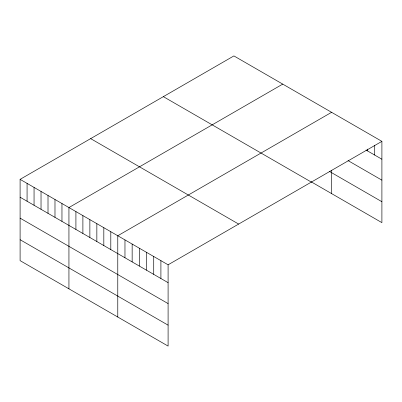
<?xml version="1.0" encoding="UTF-8"?>
<svg xmlns="http://www.w3.org/2000/svg" width="402" height="402" viewBox="0 0 402 402"><rect width="100%" height="100%" fill="white"/><g stroke="black" fill="none" stroke-linecap="round" stroke-linejoin="round"><path stroke-width="0.6" d="M20.1 179.357L168.096 264.802L168.096 346.082L20.1 260.637L20.1 179.357L233.904 55.918L381.9 141.363L381.9 222.643L311.188 181.815M282.742 84.113L68.938 207.553L68.938 288.832M331.58 112.314L117.776 235.753L117.776 317.032M168.096 264.802L381.9 141.363M365.981 150.031L381.9 159.222M348.011 160.584L381.9 180.151M329.434 171.423L381.9 201.714M163.348 96.656L311.344 182.096M90.656 138.625L238.652 224.07M20.1 197.216L168.096 282.661M20.1 218.145L168.096 303.59M20.1 239.708L168.096 325.153M374.709 145.217L374.709 155.071M367.523 149.077L367.523 150.921M331.58 170.267L331.58 193.588M160.906 260.652L160.906 278.511M153.72 256.501L153.72 274.36M146.529 252.35L146.529 270.209M139.343 248.2L139.343 266.064M132.152 244.054L132.152 261.913M124.967 239.904L124.967 257.762M110.801 231.723L110.801 249.582M103.822 227.698L103.822 245.557M96.847 223.668L96.847 241.527M89.867 219.638L89.867 237.497M82.892 215.613L82.892 233.472M75.913 211.583L75.913 229.441M61.963 203.528L61.963 221.386M54.984 199.498L54.984 217.356M48.009 195.472L48.009 213.331M41.029 191.442L41.029 209.301M34.054 187.412L34.054 205.276M27.075 183.387L27.075 201.246"/></g></svg>
